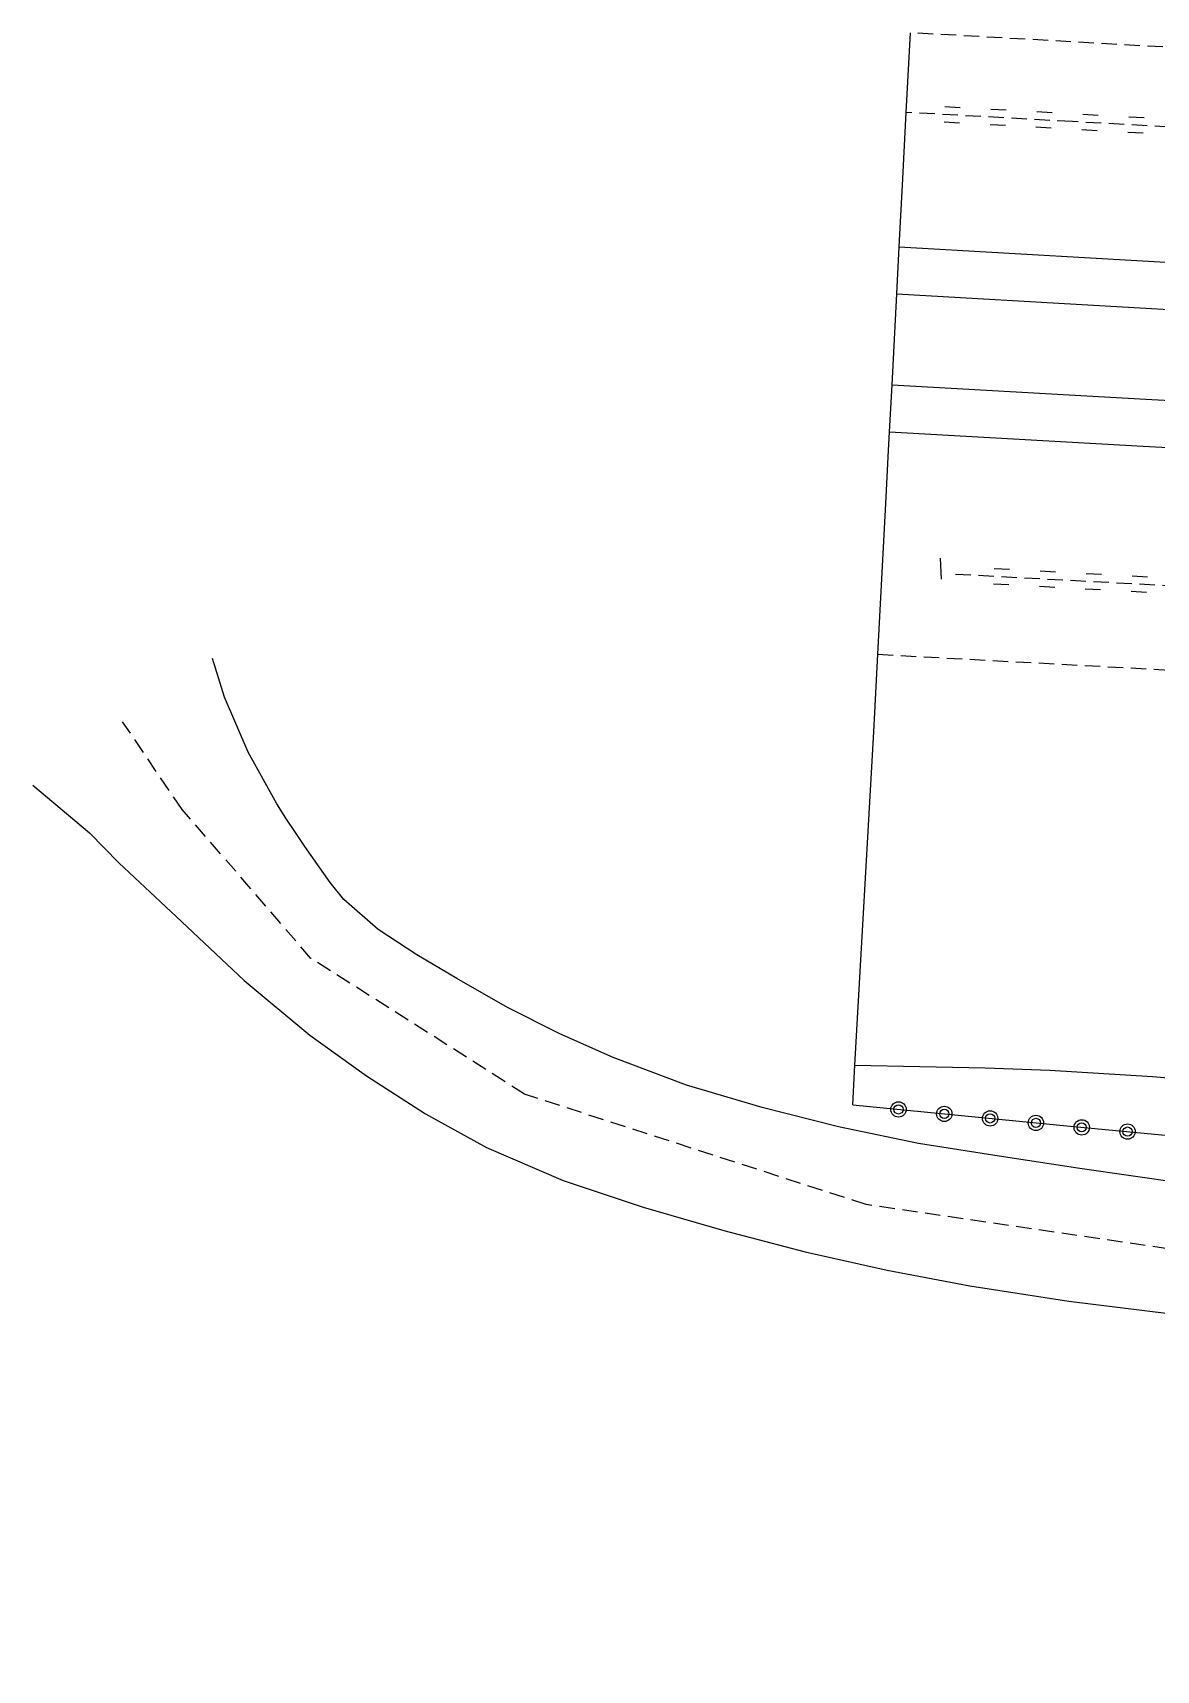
# Model space of a CAD drawing. Header units: millimetres. Extents: x 85000 to 86000, y 139000 to 140001.
# Drawn here: x 85105.7 to 85142.3, y 139018.5 to 139071.9 of the extents above; entities that cross this region are included whole.
import ezdxf

# ---------------------------------------------------------------- set-up
doc = ezdxf.new("R2010")
doc.units = ezdxf.units.MM
doc.linetypes.add('DASHED', pattern=[0.75, 0.5, -0.25])
doc.layers.get('0').update_dxf_attribs({"linetype": 'CONTINUOUS'})
for name, color, linetype in [('W0001', 6, 'DASHED'), ('W0008', 7, 'CONTINUOUS'), ('W0112', 1, 'DASHED'), ('W0120', 7, 'CONTINUOUS'), ('W0211', 2, 'CONTINUOUS'), ('W0220', 5, 'DASHED'), ('W0323', 7, 'CONTINUOUS'), ('W0700', 7, 'CONTINUOUS')]:
    doc.layers.add(name, color=color, linetype=linetype)

# ---------------------------------------------------------------- blocks, each defined once
blk = doc.blocks.new('t220o')
at = {"color": 0, "linetype": 'Continuous'}
for p, q in [((-0.25, 0.25), (0.25, 0.25)), ((-0.25, -0.25), (0.25, -0.25))]:
    blk.add_line(p, q, dxfattribs=at)
blk = doc.blocks.new('t323o')
at = {"color": 0, "linetype": 'Continuous'}
for radius in [0.25, 0.15]:
    blk.add_circle((0, 0), radius, dxfattribs=at)

msp = doc.modelspace()

# ---------------------------------------------------------------- linework, layer by layer
at = {"layer": 'W0001'}
msp.add_lwpolyline([(85169.469, 139018.473), (85166.911, 139022.87), (85163.86, 139026.717), (85159.12, 139029.514), (85150.115, 139031.124), (85132.862, 139033.652), (85121.728, 139037.252), (85114.762, 139041.682), (85110.567, 139046.538), (85108.624, 139049.393), (85108.624, 139049.393)], dxfattribs=at)
at = {"layer": 'W0008'}
for points in [[(85114.568, 139045.326), (85114.257, 139045.787), (85113.946, 139046.248), (85113.649, 139046.716), (85112.712, 139048.409), (85111.949, 139050.193), (85111.551, 139051.454)], [(85105.697, 139047.332), (85107.549, 139045.775), (85107.549, 139045.775), (85108.502, 139044.8)], [(85143.148, 139034.358), (85139.823, 139034.834), (85137.189, 139035.228), (85134.559, 139035.65), (85131.956, 139036.185), (85129.469, 139036.817), (85127.007, 139037.553), (85124.608, 139038.445), (85122.87, 139039.221), (85121.167, 139040.082), (85119.515, 139041.029), (85118.217, 139041.799), (85116.95, 139042.621), (85115.837, 139043.601), (85115.391, 139044.152), (85114.979, 139044.739), (85114.568, 139045.326)], [(85108.502, 139044.8), (85110.543, 139042.882), (85112.583, 139040.964), (85114.728, 139039.182), (85116.577, 139037.854), (85118.494, 139036.616), (85120.48, 139035.52), (85122.985, 139034.444), (85125.589, 139033.574), (85128.222, 139032.805), (85130.868, 139032.112), (85133.544, 139031.52), (85136.232, 139031.001), (85139.466, 139030.501), (85142.718, 139030.106)]]:
    msp.add_lwpolyline(points, dxfattribs=at)
at = {"layer": 'W0112'}
for points in [[(85143.277, 139071.352), (85134.298, 139071.858)], [(85133.242, 139051.594), (85147.608, 139050.819), (85165.881, 139049.805)]]:
    msp.add_lwpolyline(points, dxfattribs=at)
at = {"layer": 'W0120'}
for points in [[(85132.419, 139036.904), (85132.492, 139038.197), (85133.109, 139049.065), (85133.11, 139049.07), (85133.242, 139051.594), (85133.509, 139056.722), (85133.577, 139058.031), (85133.62, 139058.851), (85133.7, 139060.379), (85133.854, 139063.35), (85133.934, 139064.877), (85133.977, 139065.692), (85134.04, 139066.893), (85134.163, 139069.262), (85134.298, 139071.858)], [(85135.312, 139054.041), (85135.279, 139054.727)]]:
    msp.add_lwpolyline(points, dxfattribs=at)
at = {"layer": 'W0211'}
msp.add_lwpolyline([(85132.492, 139038.197), (85134.611, 139038.154), (85136.731, 139038.111), (85138.849, 139038.041), (85142.194, 139037.826), (85145.537, 139037.544)], dxfattribs=at)
at = {"layer": 'W0220'}
for points in [[(85181.889, 139066.509), (85171.404, 139067.128), (85160.919, 139067.747), (85150.434, 139068.353), (85145.01, 139068.658), (85139.587, 139068.96), (85134.163, 139069.262)], [(85135.77, 139054.211), (85142.643, 139053.84), (85149.515, 139053.469), (85156.388, 139053.095), (85165.517, 139052.592), (85174.647, 139052.086), (85183.776, 139051.579)]]:
    msp.add_lwpolyline(points, dxfattribs=at)
at = {"layer": 'W0323'}
msp.add_lwpolyline([(85132.419, 139036.904), (85135.965, 139036.556), (85139.511, 139036.207), (85143.058, 139035.878), (85149.353, 139035.387), (85155.652, 139034.955), (85161.948, 139034.478), (85164.698, 139034.237), (85167.447, 139033.988), (85170.196, 139033.739)], dxfattribs=at)
at = {"layer": 'W0700'}
for points in [[(85133.934, 139064.877), (85140.734, 139064.486), (85147.534, 139064.096)], [(85133.854, 139063.35), (85140.646, 139062.959), (85147.447, 139062.568)], [(85133.7, 139060.379), (85141.969, 139059.909), (85165.492, 139058.633)], [(85133.62, 139058.851), (85141.883, 139058.381), (85163.033, 139057.234)]]:
    msp.add_lwpolyline(points, dxfattribs=at)

# ---------------------------------------------------------------- block references
at = {"layer": 'W0220'}
for p, rotation in [((85135.661, 139069.179), 176.8131493423584), ((85137.158, 139069.095), 176.8131493423584), ((85138.656, 139069.012), 176.8131493423584), ((85140.154, 139068.928), 176.8125628994024), ((85141.651, 139068.845), 176.8125628994024), ((85137.268, 139054.13), 356.9102103184888), ((85138.766, 139054.049), 356.9102103184888), ((85140.263, 139053.968), 356.9102103184888), ((85141.761, 139053.888), 356.9102103184888)]:
    msp.add_blockref('t220o', p, dxfattribs=dict(at, rotation=rotation))
at = {"layer": 'W0323'}
for p, rotation in [((85133.912, 139036.757), 354.3950122346741), ((85135.405, 139036.611), 354.3950122346741), ((85136.897, 139036.464), 354.3790089465497), ((85138.39, 139036.317), 354.3790089465497), ((85139.883, 139036.172), 354.7007245635552), ((85141.377, 139036.034), 354.7007245635552)]:
    msp.add_blockref('t323o', p, dxfattribs=dict(at, rotation=rotation))

doc.saveas('drawing.dxf')
